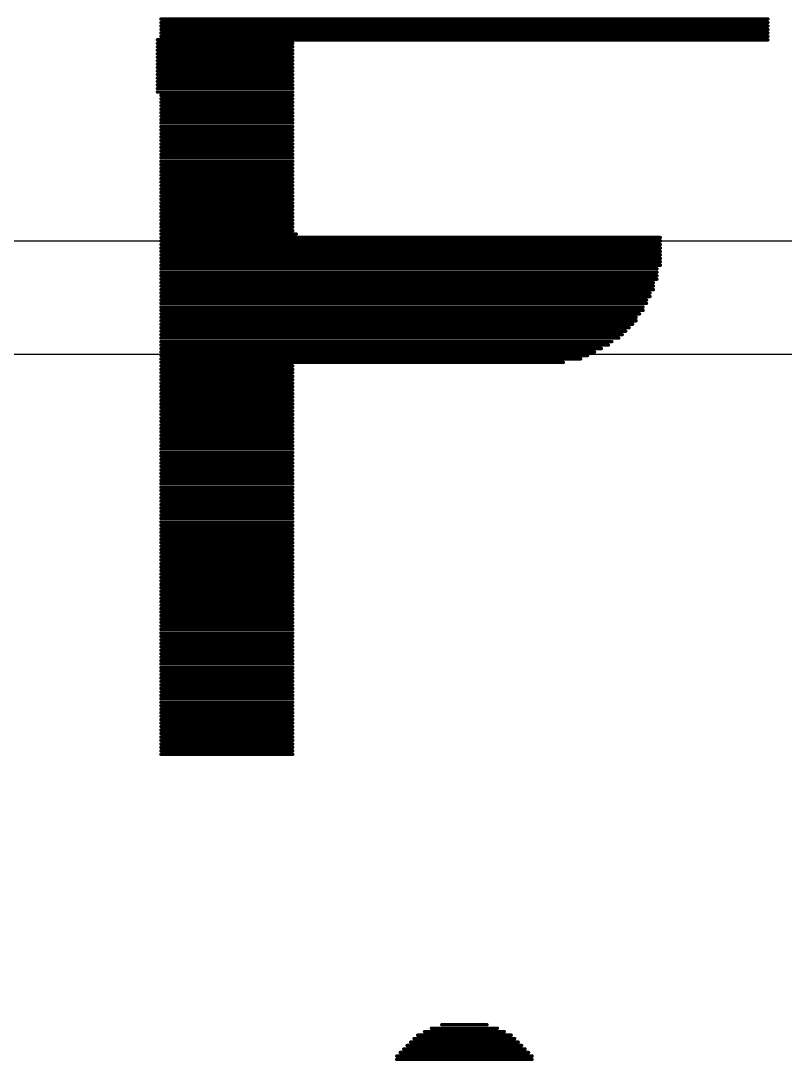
# Model space of a CAD drawing. Header units: millimetres. Extents: x 45 to 209, y 90 to 189.
# Drawn here: x 70.219 to 71.618, y 95.864 to 97.769 of the extents above; entities that cross this region are included whole.
import ezdxf

# ---------------------------------------------------------------- set-up
doc = ezdxf.new("R2010")
doc.units = ezdxf.units.MM
doc.layers.add('TopLayer', color=1, linetype='Continuous')
doc.layers.add('TopOverlay', color=2, linetype='Continuous')

# ---------------------------------------------------------------- blocks, each defined once
blk = doc.blocks.new('5394DE47_A0E8_4329_8464_7791B7C19310_62')
at = {"layer": 'TopOverlay', "const_width": 0.00635}
for points in [[(2.7955, 3.6166), (3.9068, 3.6166)], [(2.7955, 3.6102), (3.9068, 3.6102)], [(2.7955, 3.6039), (3.9068, 3.6039)], [(2.7955, 3.5975), (3.9068, 3.5975)], [(2.7892, 3.5785), (3.9068, 3.5785)], [(2.7955, 3.5912), (3.9068, 3.5912)], [(2.7955, 3.5848), (3.9068, 3.5848)], [(2.7892, 3.5721), (3.0368, 3.5721)], [(2.7892, 3.5658), (3.0368, 3.5658)], [(2.7892, 3.5594), (3.0368, 3.5594)], [(2.7892, 3.5531), (3.0368, 3.5531)], [(2.7892, 3.5467), (3.0368, 3.5467)], [(2.7892, 3.5404), (3.0368, 3.5404)], [(2.7892, 3.534), (3.0368, 3.534)], [(2.7892, 3.5277), (3.0368, 3.5277)], [(2.7892, 3.5213), (3.0368, 3.5213)], [(2.7892, 3.515), (3.0368, 3.515)], [(2.7892, 3.5086), (3.0368, 3.5086)], [(2.7892, 3.5023), (3.0368, 3.5023)], [(2.7892, 3.4959), (3.0368, 3.4959)], [(2.7892, 3.4896), (3.0368, 3.4896)], [(2.7892, 3.4832), (3.0368, 3.4832)], [(2.7955, 3.4769), (3.0368, 3.4769)], [(2.7955, 3.4705), (3.0368, 3.4705)], [(2.7955, 3.4642), (3.0368, 3.4642)], [(2.7955, 3.4578), (3.0368, 3.4578)], [(2.7955, 3.4515), (3.0368, 3.4515)], [(2.7955, 3.4451), (3.0368, 3.4451)], [(2.7955, 3.4388), (3.0368, 3.4388)], [(2.7955, 3.4324), (3.0368, 3.4324)], [(2.7955, 3.4261), (3.0368, 3.4261)], [(2.7955, 3.4197), (3.0368, 3.4197)], [(2.7955, 3.4134), (3.0368, 3.4134)], [(2.7955, 3.407), (3.0368, 3.407)], [(2.7955, 3.4007), (3.0368, 3.4007)], [(2.7955, 3.3943), (3.0368, 3.3943)], [(2.7955, 3.388), (3.0368, 3.388)], [(2.7955, 3.3816), (3.0368, 3.3816)], [(2.7955, 3.3753), (3.0368, 3.3753)], [(2.7955, 3.3689), (3.0368, 3.3689)], [(2.7955, 3.3626), (3.0368, 3.3626)], [(2.7955, 3.3562), (3.0368, 3.3562)], [(2.7955, 3.3499), (3.0368, 3.3499)], [(2.7955, 3.3435), (3.0368, 3.3435)], [(2.7955, 3.3372), (3.0368, 3.3372)], [(2.7955, 3.3308), (3.0368, 3.3308)], [(2.7955, 3.3245), (3.0368, 3.3245)], [(2.7955, 3.3181), (3.0368, 3.3181)], [(2.7955, 3.3118), (3.0368, 3.3118)], [(2.7955, 3.3054), (3.0368, 3.3054)], [(2.7955, 3.2991), (3.0368, 3.2991)], [(2.7955, 3.2927), (3.0368, 3.2927)], [(2.7955, 3.2864), (3.0368, 3.2864)], [(2.7955, 3.28), (3.0368, 3.28)], [(2.7955, 3.2737), (3.0368, 3.2737)], [(2.7955, 3.2673), (3.0368, 3.2673)], [(2.7955, 3.261), (3.0368, 3.261)], [(2.7955, 3.2546), (3.0368, 3.2546)], [(2.7955, 3.2483), (3.0368, 3.2483)], [(2.7955, 3.2419), (3.0368, 3.2419)], [(2.7955, 3.2356), (3.0368, 3.2356)], [(2.7955, 3.2292), (3.0368, 3.2292)], [(2.7955, 3.2229), (3.0432, 3.2229)], [(2.7955, 3.2165), (3.7099, 3.2165)], [(2.7955, 3.2102), (3.7099, 3.2102)], [(2.7955, 3.2038), (3.7099, 3.2038)], [(2.7955, 3.1975), (3.7099, 3.1975)], [(2.7955, 3.1911), (3.7099, 3.1911)], [(2.7955, 3.1848), (3.7099, 3.1848)], [(2.7955, 3.1784), (3.7099, 3.1784)], [(2.7955, 3.1721), (3.7099, 3.1721)], [(2.7955, 3.1657), (3.7099, 3.1657)], [(2.7955, 3.1594), (3.7036, 3.1594)], [(2.7955, 3.153), (3.7036, 3.153)], [(2.7955, 3.1467), (3.7036, 3.1467)], [(2.7955, 3.1403), (3.7036, 3.1403)], [(2.7955, 3.134), (3.6972, 3.134)], [(2.7955, 3.1276), (3.6972, 3.1276)], [(2.7955, 3.1213), (3.6972, 3.1213)], [(2.7955, 3.1149), (3.6909, 3.1149)], [(2.7955, 3.1086), (3.6909, 3.1086)], [(2.7955, 3.1022), (3.6845, 3.1022)], [(2.7955, 3.0959), (3.6845, 3.0959)], [(2.7955, 3.0895), (3.6782, 3.0895)], [(2.7955, 3.0832), (3.6782, 3.0832)], [(2.7955, 3.0768), (3.6718, 3.0768)], [(2.7955, 3.0705), (3.6655, 3.0705)], [(2.7955, 3.0641), (3.6655, 3.0641)], [(2.7955, 3.0578), (3.6591, 3.0578)], [(2.7955, 3.0514), (3.6528, 3.0514)], [(2.7955, 3.0451), (3.6464, 3.0451)], [(2.7955, 3.0387), (3.6401, 3.0387)], [(2.7955, 3.0324), (3.6337, 3.0324)], [(2.7955, 3.026), (3.621, 3.026)], [(2.7955, 3.0197), (3.6147, 3.0197)], [(2.7955, 3.0133), (3.602, 3.0133)], [(2.7955, 3.007), (3.5893, 3.007)], [(2.7955, 3.0006), (3.5766, 3.0006)], [(2.7955, 2.9943), (3.5639, 2.9943)], [(2.7955, 2.9879), (3.5321, 2.9879)], [(2.7955, 2.9816), (3.0368, 2.9816)], [(2.7955, 2.9752), (3.0368, 2.9752)], [(2.7955, 2.9689), (3.0368, 2.9689)], [(2.7955, 2.9625), (3.0368, 2.9625)], [(2.7955, 2.9562), (3.0368, 2.9562)], [(2.7955, 2.9498), (3.0368, 2.9498)], [(2.7955, 2.9435), (3.0368, 2.9435)], [(2.7955, 2.9371), (3.0368, 2.9371)], [(2.7955, 2.9308), (3.0368, 2.9308)], [(2.7955, 2.9244), (3.0368, 2.9244)], [(2.7955, 2.9181), (3.0368, 2.9181)], [(2.7955, 2.9117), (3.0368, 2.9117)], [(2.7955, 2.9054), (3.0368, 2.9054)], [(2.7955, 2.899), (3.0368, 2.899)], [(2.7955, 2.8927), (3.0368, 2.8927)], [(2.7955, 2.8863), (3.0368, 2.8863)], [(2.7955, 2.88), (3.0368, 2.88)], [(2.7955, 2.8736), (3.0368, 2.8736)], [(2.7955, 2.8673), (3.0368, 2.8673)], [(2.7955, 2.8609), (3.0368, 2.8609)], [(2.7955, 2.8546), (3.0368, 2.8546)], [(2.7955, 2.8482), (3.0368, 2.8482)], [(2.7955, 2.8419), (3.0368, 2.8419)], [(2.7955, 2.8355), (3.0368, 2.8355)], [(2.7955, 2.8292), (3.0368, 2.8292)], [(2.7955, 2.8228), (3.0368, 2.8228)], [(2.7955, 2.8165), (3.0368, 2.8165)], [(2.7955, 2.8101), (3.0368, 2.8101)], [(2.7955, 2.8038), (3.0368, 2.8038)], [(2.7955, 2.7974), (3.0368, 2.7974)], [(2.7955, 2.7911), (3.0368, 2.7911)], [(2.7955, 2.7847), (3.0368, 2.7847)], [(2.7955, 2.7784), (3.0368, 2.7784)], [(2.7955, 2.772), (3.0368, 2.772)], [(2.7955, 2.7657), (3.0368, 2.7657)], [(2.7955, 2.7593), (3.0368, 2.7593)], [(2.7955, 2.753), (3.0368, 2.753)], [(2.7955, 2.7466), (3.0368, 2.7466)], [(2.7955, 2.7403), (3.0368, 2.7403)], [(2.7955, 2.7339), (3.0368, 2.7339)], [(2.7955, 2.7276), (3.0368, 2.7276)], [(2.7955, 2.7212), (3.0368, 2.7212)], [(2.7955, 2.7149), (3.0368, 2.7149)], [(2.7955, 2.7085), (3.0368, 2.7085)], [(2.7955, 2.7022), (3.0368, 2.7022)], [(2.7955, 2.6958), (3.0368, 2.6958)], [(2.7955, 2.6895), (3.0368, 2.6895)], [(2.7955, 2.6831), (3.0368, 2.6831)], [(2.7955, 2.6768), (3.0368, 2.6768)], [(2.7955, 2.6704), (3.0368, 2.6704)], [(2.7955, 2.6641), (3.0368, 2.6641)], [(2.7955, 2.6577), (3.0368, 2.6577)], [(2.7955, 2.6514), (3.0368, 2.6514)], [(2.7955, 2.645), (3.0368, 2.645)], [(2.7955, 2.6387), (3.0368, 2.6387)], [(2.7955, 2.6323), (3.0368, 2.6323)], [(2.7955, 2.626), (3.0368, 2.626)], [(2.7955, 2.6196), (3.0368, 2.6196)], [(2.7955, 2.6133), (3.0368, 2.6133)], [(2.7955, 2.6069), (3.0368, 2.6069)], [(2.7955, 2.6006), (3.0368, 2.6006)], [(2.7955, 2.5942), (3.0368, 2.5942)], [(2.7955, 2.5879), (3.0368, 2.5879)], [(2.7955, 2.5815), (3.0368, 2.5815)], [(2.7955, 2.5752), (3.0368, 2.5752)], [(2.7955, 2.5688), (3.0368, 2.5688)], [(2.7955, 2.5625), (3.0368, 2.5625)], [(2.7955, 2.5561), (3.0368, 2.5561)], [(2.7955, 2.5498), (3.0368, 2.5498)], [(2.7955, 2.5434), (3.0368, 2.5434)], [(2.7955, 2.5371), (3.0368, 2.5371)], [(2.7955, 2.5307), (3.0368, 2.5307)], [(2.7955, 2.5244), (3.0368, 2.5244)], [(2.7955, 2.518), (3.0368, 2.518)], [(2.7955, 2.5117), (3.0368, 2.5117)], [(2.7955, 2.5053), (3.0368, 2.5053)], [(2.7955, 2.499), (3.0368, 2.499)], [(2.7955, 2.4926), (3.0368, 2.4926)], [(2.7955, 2.4863), (3.0368, 2.4863)], [(2.7955, 2.4799), (3.0368, 2.4799)], [(2.7955, 2.4736), (3.0368, 2.4736)], [(2.7955, 2.4672), (3.0368, 2.4672)], [(2.7955, 2.4609), (3.0368, 2.4609)], [(2.7955, 2.4545), (3.0368, 2.4545)], [(2.7955, 2.4482), (3.0368, 2.4482)], [(2.7955, 2.4418), (3.0368, 2.4418)], [(2.7955, 2.4355), (3.0368, 2.4355)], [(2.7955, 2.4291), (3.0368, 2.4291)], [(2.7955, 2.4228), (3.0368, 2.4228)], [(2.7955, 2.4164), (3.0368, 2.4164)], [(2.7955, 2.4101), (3.0368, 2.4101)], [(2.7955, 2.4037), (3.0368, 2.4037)], [(2.7955, 2.3974), (3.0368, 2.3974)], [(2.7955, 2.391), (3.0368, 2.391)], [(2.7955, 2.3847), (3.0368, 2.3847)], [(2.7955, 2.3783), (3.0368, 2.3783)], [(2.7955, 2.372), (3.0368, 2.372)], [(2.7955, 2.3656), (3.0368, 2.3656)], [(2.7955, 2.3593), (3.0368, 2.3593)], [(2.7955, 2.3529), (3.0368, 2.3529)], [(2.7955, 2.3466), (3.0368, 2.3466)], [(2.7955, 2.3402), (3.0368, 2.3402)], [(2.7955, 2.3339), (3.0368, 2.3339)], [(2.7955, 2.3275), (3.0368, 2.3275)], [(2.7955, 2.3212), (3.0368, 2.3212)], [(2.7955, 2.3148), (3.0368, 2.3148)], [(2.7955, 2.3085), (3.0368, 2.3085)], [(2.7955, 2.3021), (3.0368, 2.3021)], [(2.7955, 2.2958), (3.0368, 2.2958)], [(2.7955, 2.2894), (3.0368, 2.2894)], [(2.7955, 2.2831), (3.0368, 2.2831)], [(2.7955, 2.2767), (3.0368, 2.2767)], [(2.7955, 2.2704), (3.0368, 2.2704)], [(3.2908, 1.7687), (3.4115, 1.7687)], [(3.3099, 1.7751), (3.3924, 1.7751)], [(3.2591, 1.7497), (3.4432, 1.7497)], [(3.2654, 1.756), (3.4369, 1.756)], [(3.2781, 1.7624), (3.4242, 1.7624)], [(3.24, 1.7306), (3.4623, 1.7306)], [(3.2464, 1.737), (3.4559, 1.737)], [(3.2527, 1.7433), (3.4496, 1.7433)], [(3.2273, 1.7179), (3.475, 1.7179)], [(3.2273, 1.7116), (3.475, 1.7116)], [(3.2337, 1.7243), (3.4686, 1.7243)]]:
    blk.add_lwpolyline(points, dxfattribs=at)
at = {"layer": 'TopOverlay', "const_width": 0.00317}
for points in [[(2.794, 3.6166, 1), (2.7971, 3.6166, 1)], [(3.9052, 3.6166, 1), (3.9084, 3.6166, 1)], [(2.794, 3.6102, 1), (2.7971, 3.6102, 1)], [(2.794, 3.6039, 1), (2.7971, 3.6039, 1)], [(2.794, 3.5975, 1), (2.7971, 3.5975, 1)], [(3.9052, 3.6102, 1), (3.9084, 3.6102, 1)], [(3.9052, 3.6039, 1), (3.9084, 3.6039, 1)], [(3.9052, 3.5975, 1), (3.9084, 3.5975, 1)], [(2.7876, 3.5785, 1), (2.7908, 3.5785, 1)], [(2.794, 3.5912, 1), (2.7971, 3.5912, 1)], [(2.794, 3.5848, 1), (2.7971, 3.5848, 1)], [(3.9052, 3.5912, 1), (3.9084, 3.5912, 1)], [(3.9052, 3.5848, 1), (3.9084, 3.5848, 1)], [(3.9052, 3.5785, 1), (3.9084, 3.5785, 1)], [(2.7876, 3.5721, 1), (2.7908, 3.5721, 1)], [(2.7876, 3.5658, 1), (2.7908, 3.5658, 1)], [(2.7876, 3.5594, 1), (2.7908, 3.5594, 1)], [(3.0353, 3.5721, 1), (3.0384, 3.5721, 1)], [(3.0353, 3.5658, 1), (3.0384, 3.5658, 1)], [(3.0353, 3.5594, 1), (3.0384, 3.5594, 1)], [(2.7876, 3.5531, 1), (2.7908, 3.5531, 1)], [(2.7876, 3.5467, 1), (2.7908, 3.5467, 1)], [(2.7876, 3.5404, 1), (2.7908, 3.5404, 1)], [(3.0353, 3.5531, 1), (3.0384, 3.5531, 1)], [(3.0353, 3.5467, 1), (3.0384, 3.5467, 1)], [(3.0353, 3.5404, 1), (3.0384, 3.5404, 1)], [(2.7876, 3.534, 1), (2.7908, 3.534, 1)], [(2.7876, 3.5277, 1), (2.7908, 3.5277, 1)], [(2.7876, 3.5213, 1), (2.7908, 3.5213, 1)], [(3.0353, 3.534, 1), (3.0384, 3.534, 1)], [(3.0353, 3.5277, 1), (3.0384, 3.5277, 1)], [(3.0353, 3.5213, 1), (3.0384, 3.5213, 1)], [(2.7876, 3.515, 1), (2.7908, 3.515, 1)], [(2.7876, 3.5086, 1), (2.7908, 3.5086, 1)], [(2.7876, 3.5023, 1), (2.7908, 3.5023, 1)], [(3.0353, 3.515, 1), (3.0384, 3.515, 1)], [(3.0353, 3.5086, 1), (3.0384, 3.5086, 1)], [(3.0353, 3.5023, 1), (3.0384, 3.5023, 1)], [(2.7876, 3.4959, 1), (2.7908, 3.4959, 1)], [(2.7876, 3.4896, 1), (2.7908, 3.4896, 1)], [(2.7876, 3.4832, 1), (2.7908, 3.4832, 1)], [(3.0353, 3.4959, 1), (3.0384, 3.4959, 1)], [(3.0353, 3.4896, 1), (3.0384, 3.4896, 1)], [(3.0353, 3.4832, 1), (3.0384, 3.4832, 1)], [(2.794, 3.4769, 1), (2.7971, 3.4769, 1)], [(2.794, 3.4705, 1), (2.7971, 3.4705, 1)], [(2.794, 3.4642, 1), (2.7971, 3.4642, 1)], [(3.0353, 3.4769, 1), (3.0384, 3.4769, 1)], [(3.0353, 3.4705, 1), (3.0384, 3.4705, 1)], [(3.0353, 3.4642, 1), (3.0384, 3.4642, 1)], [(2.794, 3.4578, 1), (2.7971, 3.4578, 1)], [(2.794, 3.4515, 1), (2.7971, 3.4515, 1)], [(2.794, 3.4451, 1), (2.7971, 3.4451, 1)], [(3.0353, 3.4578, 1), (3.0384, 3.4578, 1)], [(3.0353, 3.4515, 1), (3.0384, 3.4515, 1)], [(3.0353, 3.4451, 1), (3.0384, 3.4451, 1)], [(2.794, 3.4388, 1), (2.7971, 3.4388, 1)], [(2.794, 3.4324, 1), (2.7971, 3.4324, 1)], [(2.794, 3.4261, 1), (2.7971, 3.4261, 1)], [(3.0353, 3.4388, 1), (3.0384, 3.4388, 1)], [(3.0353, 3.4324, 1), (3.0384, 3.4324, 1)], [(3.0353, 3.4261, 1), (3.0384, 3.4261, 1)], [(2.794, 3.4197, 1), (2.7971, 3.4197, 1)], [(2.794, 3.4134, 1), (2.7971, 3.4134, 1)], [(2.794, 3.407, 1), (2.7971, 3.407, 1)], [(3.0353, 3.4197, 1), (3.0384, 3.4197, 1)], [(3.0353, 3.4134, 1), (3.0384, 3.4134, 1)], [(3.0353, 3.407, 1), (3.0384, 3.407, 1)], [(2.794, 3.4007, 1), (2.7971, 3.4007, 1)], [(2.794, 3.3943, 1), (2.7971, 3.3943, 1)], [(2.794, 3.388, 1), (2.7971, 3.388, 1)], [(3.0353, 3.4007, 1), (3.0384, 3.4007, 1)], [(3.0353, 3.3943, 1), (3.0384, 3.3943, 1)], [(3.0353, 3.388, 1), (3.0384, 3.388, 1)], [(2.794, 3.3816, 1), (2.7971, 3.3816, 1)], [(2.794, 3.3753, 1), (2.7971, 3.3753, 1)], [(2.794, 3.3689, 1), (2.7971, 3.3689, 1)], [(3.0353, 3.3816, 1), (3.0384, 3.3816, 1)], [(3.0353, 3.3753, 1), (3.0384, 3.3753, 1)], [(3.0353, 3.3689, 1), (3.0384, 3.3689, 1)], [(2.794, 3.3626, 1), (2.7971, 3.3626, 1)], [(2.794, 3.3562, 1), (2.7971, 3.3562, 1)], [(2.794, 3.3499, 1), (2.7971, 3.3499, 1)], [(3.0353, 3.3626, 1), (3.0384, 3.3626, 1)], [(3.0353, 3.3562, 1), (3.0384, 3.3562, 1)], [(3.0353, 3.3499, 1), (3.0384, 3.3499, 1)], [(2.794, 3.3435, 1), (2.7971, 3.3435, 1)], [(2.794, 3.3372, 1), (2.7971, 3.3372, 1)], [(2.794, 3.3308, 1), (2.7971, 3.3308, 1)], [(3.0353, 3.3435, 1), (3.0384, 3.3435, 1)], [(3.0353, 3.3372, 1), (3.0384, 3.3372, 1)], [(3.0353, 3.3308, 1), (3.0384, 3.3308, 1)], [(2.794, 3.3245, 1), (2.7971, 3.3245, 1)], [(2.794, 3.3181, 1), (2.7971, 3.3181, 1)], [(2.794, 3.3118, 1), (2.7971, 3.3118, 1)], [(3.0353, 3.3245, 1), (3.0384, 3.3245, 1)], [(3.0353, 3.3181, 1), (3.0384, 3.3181, 1)], [(3.0353, 3.3118, 1), (3.0384, 3.3118, 1)], [(2.794, 3.3054, 1), (2.7971, 3.3054, 1)], [(2.794, 3.2991, 1), (2.7971, 3.2991, 1)], [(2.794, 3.2927, 1), (2.7971, 3.2927, 1)], [(3.0353, 3.3054, 1), (3.0384, 3.3054, 1)], [(3.0353, 3.2991, 1), (3.0384, 3.2991, 1)], [(3.0353, 3.2927, 1), (3.0384, 3.2927, 1)], [(2.794, 3.2864, 1), (2.7971, 3.2864, 1)], [(2.794, 3.28, 1), (2.7971, 3.28, 1)], [(2.794, 3.2737, 1), (2.7971, 3.2737, 1)], [(3.0353, 3.2864, 1), (3.0384, 3.2864, 1)], [(3.0353, 3.28, 1), (3.0384, 3.28, 1)], [(3.0353, 3.2737, 1), (3.0384, 3.2737, 1)], [(2.794, 3.2673, 1), (2.7971, 3.2673, 1)], [(2.794, 3.261, 1), (2.7971, 3.261, 1)], [(2.794, 3.2546, 1), (2.7971, 3.2546, 1)], [(3.0353, 3.2673, 1), (3.0384, 3.2673, 1)], [(3.0353, 3.261, 1), (3.0384, 3.261, 1)], [(3.0353, 3.2546, 1), (3.0384, 3.2546, 1)], [(2.794, 3.2483, 1), (2.7971, 3.2483, 1)], [(2.794, 3.2419, 1), (2.7971, 3.2419, 1)], [(2.794, 3.2356, 1), (2.7971, 3.2356, 1)], [(3.0353, 3.2483, 1), (3.0384, 3.2483, 1)], [(3.0353, 3.2419, 1), (3.0384, 3.2419, 1)], [(3.0353, 3.2356, 1), (3.0384, 3.2356, 1)], [(2.794, 3.2292, 1), (2.7971, 3.2292, 1)], [(2.794, 3.2229, 1), (2.7971, 3.2229, 1)], [(2.794, 3.2165, 1), (2.7971, 3.2165, 1)], [(3.0353, 3.2292, 1), (3.0384, 3.2292, 1)], [(3.0416, 3.2229, 1), (3.0448, 3.2229, 1)], [(3.7084, 3.2165, 1), (3.7115, 3.2165, 1)], [(2.794, 3.2102, 1), (2.7971, 3.2102, 1)], [(2.794, 3.2038, 1), (2.7971, 3.2038, 1)], [(2.794, 3.1975, 1), (2.7971, 3.1975, 1)], [(3.7084, 3.2102, 1), (3.7115, 3.2102, 1)], [(3.7084, 3.2038, 1), (3.7115, 3.2038, 1)], [(3.7084, 3.1975, 1), (3.7115, 3.1975, 1)], [(2.794, 3.1911, 1), (2.7971, 3.1911, 1)], [(2.794, 3.1848, 1), (2.7971, 3.1848, 1)], [(2.794, 3.1784, 1), (2.7971, 3.1784, 1)], [(3.7084, 3.1911, 1), (3.7115, 3.1911, 1)], [(3.7084, 3.1848, 1), (3.7115, 3.1848, 1)], [(3.7084, 3.1784, 1), (3.7115, 3.1784, 1)], [(2.794, 3.1721, 1), (2.7971, 3.1721, 1)], [(2.794, 3.1657, 1), (2.7971, 3.1657, 1)], [(2.794, 3.1594, 1), (2.7971, 3.1594, 1)], [(3.702, 3.1594, 1), (3.7052, 3.1594, 1)], [(3.7084, 3.1721, 1), (3.7115, 3.1721, 1)], [(3.7084, 3.1657, 1), (3.7115, 3.1657, 1)], [(2.794, 3.153, 1), (2.7971, 3.153, 1)], [(2.794, 3.1467, 1), (2.7971, 3.1467, 1)], [(2.794, 3.1403, 1), (2.7971, 3.1403, 1)], [(3.702, 3.153, 1), (3.7052, 3.153, 1)], [(3.702, 3.1467, 1), (3.7052, 3.1467, 1)], [(3.702, 3.1403, 1), (3.7052, 3.1403, 1)], [(2.794, 3.134, 1), (2.7971, 3.134, 1)], [(2.794, 3.1276, 1), (2.7971, 3.1276, 1)], [(2.794, 3.1213, 1), (2.7971, 3.1213, 1)], [(3.6957, 3.134, 1), (3.6988, 3.134, 1)], [(3.6957, 3.1276, 1), (3.6988, 3.1276, 1)], [(3.6957, 3.1213, 1), (3.6988, 3.1213, 1)], [(2.794, 3.1149, 1), (2.7971, 3.1149, 1)], [(2.794, 3.1086, 1), (2.7971, 3.1086, 1)], [(2.794, 3.1022, 1), (2.7971, 3.1022, 1)], [(3.683, 3.1022, 1), (3.6861, 3.1022, 1)], [(3.6893, 3.1149, 1), (3.6925, 3.1149, 1)], [(3.6893, 3.1086, 1), (3.6925, 3.1086, 1)], [(2.794, 3.0959, 1), (2.7971, 3.0959, 1)], [(2.794, 3.0895, 1), (2.7971, 3.0895, 1)], [(2.794, 3.0832, 1), (2.7971, 3.0832, 1)], [(3.6766, 3.0895, 1), (3.6798, 3.0895, 1)], [(3.6766, 3.0832, 1), (3.6798, 3.0832, 1)], [(3.683, 3.0959, 1), (3.6861, 3.0959, 1)], [(2.794, 3.0768, 1), (2.7971, 3.0768, 1)], [(2.794, 3.0705, 1), (2.7971, 3.0705, 1)], [(2.794, 3.0641, 1), (2.7971, 3.0641, 1)], [(3.6639, 3.0705, 1), (3.6671, 3.0705, 1)], [(3.6639, 3.0641, 1), (3.6671, 3.0641, 1)], [(3.6703, 3.0768, 1), (3.6734, 3.0768, 1)], [(2.794, 3.0578, 1), (2.7971, 3.0578, 1)], [(2.794, 3.0514, 1), (2.7971, 3.0514, 1)], [(2.794, 3.0451, 1), (2.7971, 3.0451, 1)], [(3.6449, 3.0451, 1), (3.648, 3.0451, 1)], [(3.6512, 3.0514, 1), (3.6544, 3.0514, 1)], [(3.6576, 3.0578, 1), (3.6607, 3.0578, 1)], [(2.794, 3.0387, 1), (2.7971, 3.0387, 1)], [(2.794, 3.0324, 1), (2.7971, 3.0324, 1)], [(2.794, 3.026, 1), (2.7971, 3.026, 1)], [(3.6195, 3.026, 1), (3.6226, 3.026, 1)], [(3.6322, 3.0324, 1), (3.6353, 3.0324, 1)], [(3.6385, 3.0387, 1), (3.6417, 3.0387, 1)], [(2.794, 3.0197, 1), (2.7971, 3.0197, 1)], [(2.794, 3.0133, 1), (2.7971, 3.0133, 1)], [(2.794, 3.007, 1), (2.7971, 3.007, 1)], [(3.5877, 3.007, 1), (3.5909, 3.007, 1)], [(3.6004, 3.0133, 1), (3.6036, 3.0133, 1)], [(3.6131, 3.0197, 1), (3.6163, 3.0197, 1)], [(2.794, 3.0006, 1), (2.7971, 3.0006, 1)], [(2.794, 2.9943, 1), (2.7971, 2.9943, 1)], [(2.794, 2.9879, 1), (2.7971, 2.9879, 1)], [(3.5306, 2.9879, 1), (3.5337, 2.9879, 1)], [(3.5623, 2.9943, 1), (3.5655, 2.9943, 1)], [(3.575, 3.0006, 1), (3.5782, 3.0006, 1)], [(2.794, 2.9816, 1), (2.7971, 2.9816, 1)], [(2.794, 2.9752, 1), (2.7971, 2.9752, 1)], [(2.794, 2.9689, 1), (2.7971, 2.9689, 1)], [(3.0353, 2.9816, 1), (3.0384, 2.9816, 1)], [(3.0353, 2.9752, 1), (3.0384, 2.9752, 1)], [(3.0353, 2.9689, 1), (3.0384, 2.9689, 1)], [(2.794, 2.9625, 1), (2.7971, 2.9625, 1)], [(2.794, 2.9562, 1), (2.7971, 2.9562, 1)], [(2.794, 2.9498, 1), (2.7971, 2.9498, 1)], [(3.0353, 2.9625, 1), (3.0384, 2.9625, 1)], [(3.0353, 2.9562, 1), (3.0384, 2.9562, 1)], [(3.0353, 2.9498, 1), (3.0384, 2.9498, 1)], [(2.794, 2.9435, 1), (2.7971, 2.9435, 1)], [(2.794, 2.9371, 1), (2.7971, 2.9371, 1)], [(2.794, 2.9308, 1), (2.7971, 2.9308, 1)], [(3.0353, 2.9435, 1), (3.0384, 2.9435, 1)], [(3.0353, 2.9371, 1), (3.0384, 2.9371, 1)], [(3.0353, 2.9308, 1), (3.0384, 2.9308, 1)], [(2.794, 2.9244, 1), (2.7971, 2.9244, 1)], [(2.794, 2.9181, 1), (2.7971, 2.9181, 1)], [(2.794, 2.9117, 1), (2.7971, 2.9117, 1)], [(3.0353, 2.9244, 1), (3.0384, 2.9244, 1)], [(3.0353, 2.9181, 1), (3.0384, 2.9181, 1)], [(3.0353, 2.9117, 1), (3.0384, 2.9117, 1)], [(2.794, 2.9054, 1), (2.7971, 2.9054, 1)], [(2.794, 2.899, 1), (2.7971, 2.899, 1)], [(2.794, 2.8927, 1), (2.7971, 2.8927, 1)], [(3.0353, 2.9054, 1), (3.0384, 2.9054, 1)], [(3.0353, 2.899, 1), (3.0384, 2.899, 1)], [(3.0353, 2.8927, 1), (3.0384, 2.8927, 1)], [(2.794, 2.8863, 1), (2.7971, 2.8863, 1)], [(2.794, 2.88, 1), (2.7971, 2.88, 1)], [(2.794, 2.8736, 1), (2.7971, 2.8736, 1)], [(3.0353, 2.8863, 1), (3.0384, 2.8863, 1)], [(3.0353, 2.88, 1), (3.0384, 2.88, 1)], [(3.0353, 2.8736, 1), (3.0384, 2.8736, 1)], [(2.794, 2.8673, 1), (2.7971, 2.8673, 1)], [(2.794, 2.8609, 1), (2.7971, 2.8609, 1)], [(2.794, 2.8546, 1), (2.7971, 2.8546, 1)], [(3.0353, 2.8673, 1), (3.0384, 2.8673, 1)], [(3.0353, 2.8609, 1), (3.0384, 2.8609, 1)], [(3.0353, 2.8546, 1), (3.0384, 2.8546, 1)], [(2.794, 2.8482, 1), (2.7971, 2.8482, 1)], [(2.794, 2.8419, 1), (2.7971, 2.8419, 1)], [(2.794, 2.8355, 1), (2.7971, 2.8355, 1)], [(3.0353, 2.8482, 1), (3.0384, 2.8482, 1)], [(3.0353, 2.8419, 1), (3.0384, 2.8419, 1)], [(3.0353, 2.8355, 1), (3.0384, 2.8355, 1)], [(2.794, 2.8292, 1), (2.7971, 2.8292, 1)], [(2.794, 2.8228, 1), (2.7971, 2.8228, 1)], [(2.794, 2.8165, 1), (2.7971, 2.8165, 1)], [(3.0353, 2.8292, 1), (3.0384, 2.8292, 1)], [(3.0353, 2.8228, 1), (3.0384, 2.8228, 1)], [(3.0353, 2.8165, 1), (3.0384, 2.8165, 1)], [(2.794, 2.8101, 1), (2.7971, 2.8101, 1)], [(2.794, 2.8038, 1), (2.7971, 2.8038, 1)], [(2.794, 2.7974, 1), (2.7971, 2.7974, 1)], [(3.0353, 2.8101, 1), (3.0384, 2.8101, 1)], [(3.0353, 2.8038, 1), (3.0384, 2.8038, 1)], [(3.0353, 2.7974, 1), (3.0384, 2.7974, 1)], [(2.794, 2.7911, 1), (2.7971, 2.7911, 1)], [(2.794, 2.7847, 1), (2.7971, 2.7847, 1)], [(2.794, 2.7784, 1), (2.7971, 2.7784, 1)], [(3.0353, 2.7911, 1), (3.0384, 2.7911, 1)], [(3.0353, 2.7847, 1), (3.0384, 2.7847, 1)], [(3.0353, 2.7784, 1), (3.0384, 2.7784, 1)], [(2.794, 2.772, 1), (2.7971, 2.772, 1)], [(2.794, 2.7657, 1), (2.7971, 2.7657, 1)], [(2.794, 2.7593, 1), (2.7971, 2.7593, 1)], [(3.0353, 2.772, 1), (3.0384, 2.772, 1)], [(3.0353, 2.7657, 1), (3.0384, 2.7657, 1)], [(3.0353, 2.7593, 1), (3.0384, 2.7593, 1)], [(2.794, 2.753, 1), (2.7971, 2.753, 1)], [(2.794, 2.7466, 1), (2.7971, 2.7466, 1)], [(2.794, 2.7403, 1), (2.7971, 2.7403, 1)], [(3.0353, 2.753, 1), (3.0384, 2.753, 1)], [(3.0353, 2.7466, 1), (3.0384, 2.7466, 1)], [(3.0353, 2.7403, 1), (3.0384, 2.7403, 1)], [(2.794, 2.7339, 1), (2.7971, 2.7339, 1)], [(2.794, 2.7276, 1), (2.7971, 2.7276, 1)], [(2.794, 2.7212, 1), (2.7971, 2.7212, 1)], [(3.0353, 2.7339, 1), (3.0384, 2.7339, 1)], [(3.0353, 2.7276, 1), (3.0384, 2.7276, 1)], [(3.0353, 2.7212, 1), (3.0384, 2.7212, 1)], [(2.794, 2.7149, 1), (2.7971, 2.7149, 1)], [(2.794, 2.7085, 1), (2.7971, 2.7085, 1)], [(2.794, 2.7022, 1), (2.7971, 2.7022, 1)], [(3.0353, 2.7149, 1), (3.0384, 2.7149, 1)], [(3.0353, 2.7085, 1), (3.0384, 2.7085, 1)], [(3.0353, 2.7022, 1), (3.0384, 2.7022, 1)], [(2.794, 2.6958, 1), (2.7971, 2.6958, 1)], [(2.794, 2.6895, 1), (2.7971, 2.6895, 1)], [(2.794, 2.6831, 1), (2.7971, 2.6831, 1)], [(3.0353, 2.6958, 1), (3.0384, 2.6958, 1)], [(3.0353, 2.6895, 1), (3.0384, 2.6895, 1)], [(3.0353, 2.6831, 1), (3.0384, 2.6831, 1)], [(2.794, 2.6768, 1), (2.7971, 2.6768, 1)], [(2.794, 2.6704, 1), (2.7971, 2.6704, 1)], [(2.794, 2.6641, 1), (2.7971, 2.6641, 1)], [(3.0353, 2.6768, 1), (3.0384, 2.6768, 1)], [(3.0353, 2.6704, 1), (3.0384, 2.6704, 1)], [(3.0353, 2.6641, 1), (3.0384, 2.6641, 1)], [(2.794, 2.6577, 1), (2.7971, 2.6577, 1)], [(2.794, 2.6514, 1), (2.7971, 2.6514, 1)], [(2.794, 2.645, 1), (2.7971, 2.645, 1)], [(3.0353, 2.6577, 1), (3.0384, 2.6577, 1)], [(3.0353, 2.6514, 1), (3.0384, 2.6514, 1)], [(3.0353, 2.645, 1), (3.0384, 2.645, 1)], [(2.794, 2.6387, 1), (2.7971, 2.6387, 1)], [(2.794, 2.6323, 1), (2.7971, 2.6323, 1)], [(2.794, 2.626, 1), (2.7971, 2.626, 1)], [(3.0353, 2.6387, 1), (3.0384, 2.6387, 1)], [(3.0353, 2.6323, 1), (3.0384, 2.6323, 1)], [(3.0353, 2.626, 1), (3.0384, 2.626, 1)], [(2.794, 2.6196, 1), (2.7971, 2.6196, 1)], [(2.794, 2.6133, 1), (2.7971, 2.6133, 1)], [(2.794, 2.6069, 1), (2.7971, 2.6069, 1)], [(3.0353, 2.6196, 1), (3.0384, 2.6196, 1)], [(3.0353, 2.6133, 1), (3.0384, 2.6133, 1)], [(3.0353, 2.6069, 1), (3.0384, 2.6069, 1)], [(2.794, 2.6006, 1), (2.7971, 2.6006, 1)], [(2.794, 2.5942, 1), (2.7971, 2.5942, 1)], [(2.794, 2.5879, 1), (2.7971, 2.5879, 1)], [(3.0353, 2.6006, 1), (3.0384, 2.6006, 1)], [(3.0353, 2.5942, 1), (3.0384, 2.5942, 1)], [(3.0353, 2.5879, 1), (3.0384, 2.5879, 1)], [(2.794, 2.5815, 1), (2.7971, 2.5815, 1)], [(2.794, 2.5752, 1), (2.7971, 2.5752, 1)], [(2.794, 2.5688, 1), (2.7971, 2.5688, 1)], [(3.0353, 2.5815, 1), (3.0384, 2.5815, 1)], [(3.0353, 2.5752, 1), (3.0384, 2.5752, 1)], [(3.0353, 2.5688, 1), (3.0384, 2.5688, 1)], [(2.794, 2.5625, 1), (2.7971, 2.5625, 1)], [(2.794, 2.5561, 1), (2.7971, 2.5561, 1)], [(2.794, 2.5498, 1), (2.7971, 2.5498, 1)], [(3.0353, 2.5625, 1), (3.0384, 2.5625, 1)], [(3.0353, 2.5561, 1), (3.0384, 2.5561, 1)], [(3.0353, 2.5498, 1), (3.0384, 2.5498, 1)], [(2.794, 2.5434, 1), (2.7971, 2.5434, 1)], [(2.794, 2.5371, 1), (2.7971, 2.5371, 1)], [(2.794, 2.5307, 1), (2.7971, 2.5307, 1)], [(3.0353, 2.5434, 1), (3.0384, 2.5434, 1)], [(3.0353, 2.5371, 1), (3.0384, 2.5371, 1)], [(3.0353, 2.5307, 1), (3.0384, 2.5307, 1)], [(2.794, 2.5244, 1), (2.7971, 2.5244, 1)], [(2.794, 2.518, 1), (2.7971, 2.518, 1)], [(2.794, 2.5117, 1), (2.7971, 2.5117, 1)], [(3.0353, 2.5244, 1), (3.0384, 2.5244, 1)], [(3.0353, 2.518, 1), (3.0384, 2.518, 1)], [(3.0353, 2.5117, 1), (3.0384, 2.5117, 1)], [(2.794, 2.5053, 1), (2.7971, 2.5053, 1)], [(2.794, 2.499, 1), (2.7971, 2.499, 1)], [(2.794, 2.4926, 1), (2.7971, 2.4926, 1)], [(3.0353, 2.5053, 1), (3.0384, 2.5053, 1)], [(3.0353, 2.499, 1), (3.0384, 2.499, 1)], [(3.0353, 2.4926, 1), (3.0384, 2.4926, 1)], [(2.794, 2.4863, 1), (2.7971, 2.4863, 1)], [(2.794, 2.4799, 1), (2.7971, 2.4799, 1)], [(2.794, 2.4736, 1), (2.7971, 2.4736, 1)], [(3.0353, 2.4863, 1), (3.0384, 2.4863, 1)], [(3.0353, 2.4799, 1), (3.0384, 2.4799, 1)], [(3.0353, 2.4736, 1), (3.0384, 2.4736, 1)], [(2.794, 2.4672, 1), (2.7971, 2.4672, 1)], [(2.794, 2.4609, 1), (2.7971, 2.4609, 1)], [(2.794, 2.4545, 1), (2.7971, 2.4545, 1)], [(3.0353, 2.4672, 1), (3.0384, 2.4672, 1)], [(3.0353, 2.4609, 1), (3.0384, 2.4609, 1)], [(3.0353, 2.4545, 1), (3.0384, 2.4545, 1)], [(2.794, 2.4482, 1), (2.7971, 2.4482, 1)], [(2.794, 2.4418, 1), (2.7971, 2.4418, 1)], [(2.794, 2.4355, 1), (2.7971, 2.4355, 1)], [(3.0353, 2.4482, 1), (3.0384, 2.4482, 1)], [(3.0353, 2.4418, 1), (3.0384, 2.4418, 1)], [(3.0353, 2.4355, 1), (3.0384, 2.4355, 1)], [(2.794, 2.4291, 1), (2.7971, 2.4291, 1)], [(2.794, 2.4228, 1), (2.7971, 2.4228, 1)], [(2.794, 2.4164, 1), (2.7971, 2.4164, 1)], [(3.0353, 2.4291, 1), (3.0384, 2.4291, 1)], [(3.0353, 2.4228, 1), (3.0384, 2.4228, 1)], [(3.0353, 2.4164, 1), (3.0384, 2.4164, 1)], [(2.794, 2.4101, 1), (2.7971, 2.4101, 1)], [(2.794, 2.4037, 1), (2.7971, 2.4037, 1)], [(2.794, 2.3974, 1), (2.7971, 2.3974, 1)], [(3.0353, 2.4101, 1), (3.0384, 2.4101, 1)], [(3.0353, 2.4037, 1), (3.0384, 2.4037, 1)], [(3.0353, 2.3974, 1), (3.0384, 2.3974, 1)], [(2.794, 2.391, 1), (2.7971, 2.391, 1)], [(2.794, 2.3847, 1), (2.7971, 2.3847, 1)], [(2.794, 2.3783, 1), (2.7971, 2.3783, 1)], [(3.0353, 2.391, 1), (3.0384, 2.391, 1)], [(3.0353, 2.3847, 1), (3.0384, 2.3847, 1)], [(3.0353, 2.3783, 1), (3.0384, 2.3783, 1)], [(2.794, 2.372, 1), (2.7971, 2.372, 1)], [(2.794, 2.3656, 1), (2.7971, 2.3656, 1)], [(2.794, 2.3593, 1), (2.7971, 2.3593, 1)], [(3.0353, 2.372, 1), (3.0384, 2.372, 1)], [(3.0353, 2.3656, 1), (3.0384, 2.3656, 1)], [(3.0353, 2.3593, 1), (3.0384, 2.3593, 1)], [(2.794, 2.3529, 1), (2.7971, 2.3529, 1)], [(2.794, 2.3466, 1), (2.7971, 2.3466, 1)], [(2.794, 2.3402, 1), (2.7971, 2.3402, 1)], [(3.0353, 2.3529, 1), (3.0384, 2.3529, 1)], [(3.0353, 2.3466, 1), (3.0384, 2.3466, 1)], [(3.0353, 2.3402, 1), (3.0384, 2.3402, 1)], [(2.794, 2.3339, 1), (2.7971, 2.3339, 1)], [(2.794, 2.3275, 1), (2.7971, 2.3275, 1)], [(2.794, 2.3212, 1), (2.7971, 2.3212, 1)], [(3.0353, 2.3339, 1), (3.0384, 2.3339, 1)], [(3.0353, 2.3275, 1), (3.0384, 2.3275, 1)], [(3.0353, 2.3212, 1), (3.0384, 2.3212, 1)], [(2.794, 2.3148, 1), (2.7971, 2.3148, 1)], [(2.794, 2.3085, 1), (2.7971, 2.3085, 1)], [(2.794, 2.3021, 1), (2.7971, 2.3021, 1)], [(3.0353, 2.3148, 1), (3.0384, 2.3148, 1)], [(3.0353, 2.3085, 1), (3.0384, 2.3085, 1)], [(3.0353, 2.3021, 1), (3.0384, 2.3021, 1)], [(2.794, 2.2958, 1), (2.7971, 2.2958, 1)], [(2.794, 2.2894, 1), (2.7971, 2.2894, 1)], [(2.794, 2.2831, 1), (2.7971, 2.2831, 1)], [(3.0353, 2.2958, 1), (3.0384, 2.2958, 1)], [(3.0353, 2.2894, 1), (3.0384, 2.2894, 1)], [(3.0353, 2.2831, 1), (3.0384, 2.2831, 1)], [(2.794, 2.2767, 1), (2.7971, 2.2767, 1)], [(2.794, 2.2704, 1), (2.7971, 2.2704, 1)], [(3.0353, 2.2767, 1), (3.0384, 2.2767, 1)], [(3.0353, 2.2704, 1), (3.0384, 2.2704, 1)], [(3.2893, 1.7687, 1), (3.2924, 1.7687, 1)], [(3.3083, 1.7751, 1), (3.3115, 1.7751, 1)], [(3.3909, 1.7751, 1), (3.394, 1.7751, 1)], [(3.4099, 1.7687, 1), (3.4131, 1.7687, 1)], [(3.2575, 1.7497, 1), (3.2607, 1.7497, 1)], [(3.2639, 1.756, 1), (3.267, 1.756, 1)], [(3.2766, 1.7624, 1), (3.2797, 1.7624, 1)], [(3.4226, 1.7624, 1), (3.4258, 1.7624, 1)], [(3.4353, 1.756, 1), (3.4385, 1.756, 1)], [(3.4417, 1.7497, 1), (3.4448, 1.7497, 1)], [(3.2385, 1.7306, 1), (3.2416, 1.7306, 1)], [(3.2448, 1.737, 1), (3.248, 1.737, 1)], [(3.2512, 1.7433, 1), (3.2543, 1.7433, 1)], [(3.448, 1.7433, 1), (3.4512, 1.7433, 1)], [(3.4544, 1.737, 1), (3.4575, 1.737, 1)], [(3.4607, 1.7306, 1), (3.4639, 1.7306, 1)], [(3.2258, 1.7179, 1), (3.2289, 1.7179, 1)], [(3.2258, 1.7116, 1), (3.2289, 1.7116, 1)], [(3.2321, 1.7243, 1), (3.2353, 1.7243, 1)], [(3.4671, 1.7243, 1), (3.4702, 1.7243, 1)], [(3.4734, 1.7179, 1), (3.4766, 1.7179, 1)], [(3.4734, 1.7116, 1), (3.4766, 1.7116, 1)]]:
    blk.add_lwpolyline(points, format="xyb", close=True, dxfattribs=at)

msp = doc.modelspace()

# ---------------------------------------------------------------- linework, layer by layer
at = {"layer": 'TopLayer'}
for p, q in [((74.3207, 97.3656), (64.8207, 97.3656)), ((64.8325, 97.1584), (74.3207, 97.1584))]:
    msp.add_line(p, q, dxfattribs=at)

# ---------------------------------------------------------------- block references
at = {"rotation": 360}
msp.add_blockref('5394DE47_A0E8_4329_8464_7791B7C19310_62', (67.6797, 94.1556), dxfattribs=at)

doc.saveas('drawing.dxf')
